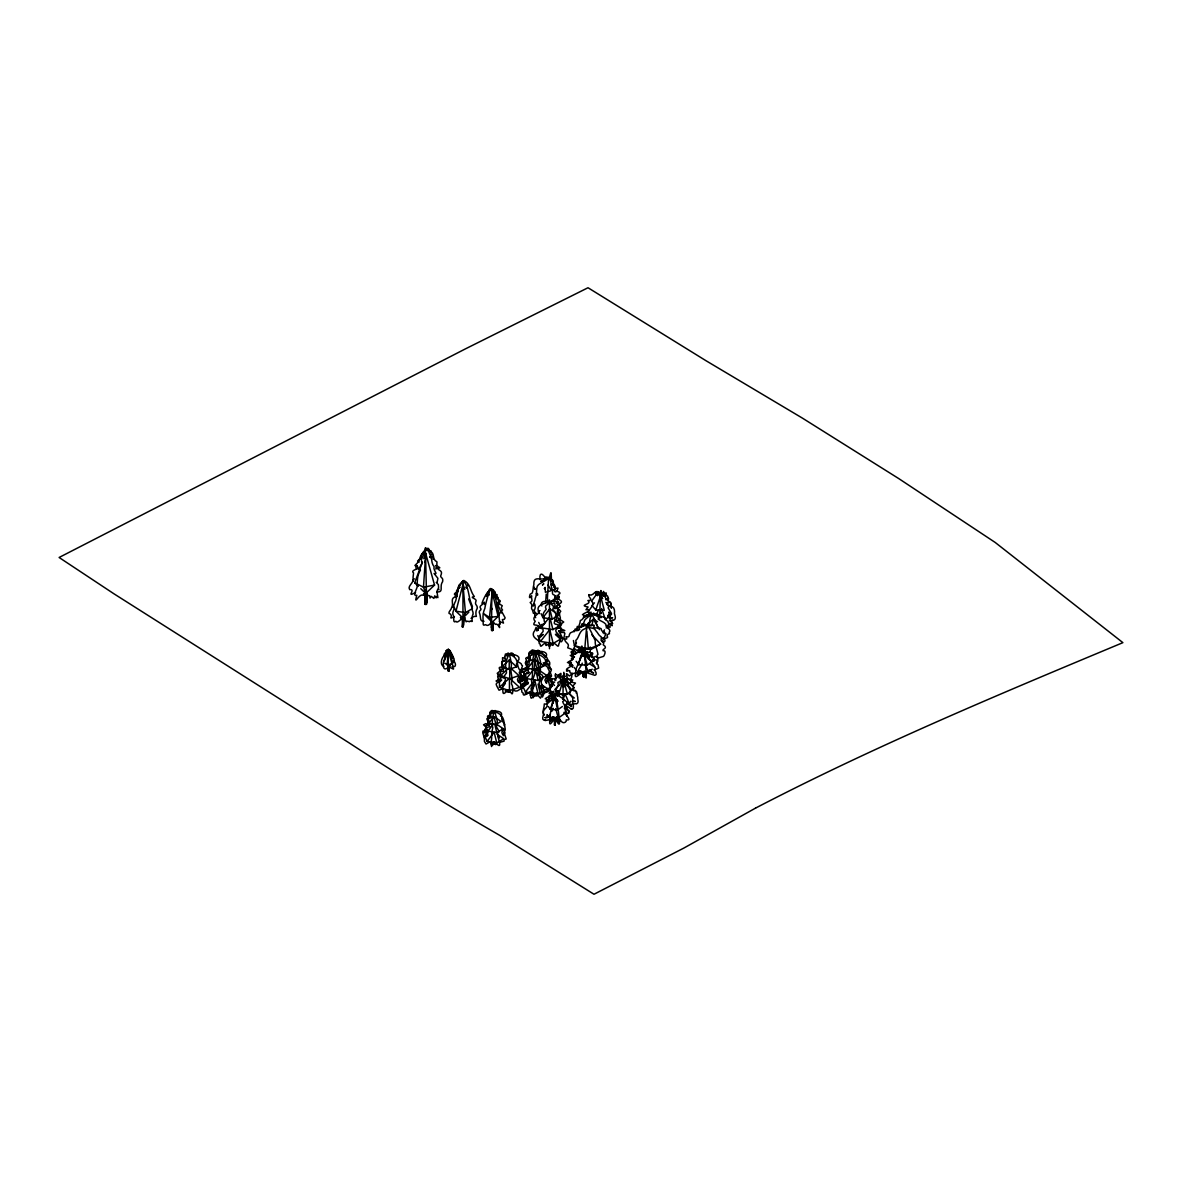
<?xml version="1.0" encoding="UTF-8"?>
<svg xmlns="http://www.w3.org/2000/svg" width="1182" height="1182" viewBox="0 0 1182 1182"><rect width="100%" height="100%" fill="white"/><g stroke="black" fill="none" stroke-linecap="round" stroke-linejoin="round"><path stroke-width="1.5" d="M448.643 668.657L448.214 670.209L448.2 665.702M493.692 622.308C492.85 623.342 492.214 626.815 492.864 630.316L491.535 630.272L491.697 626.416M509.22 669.308L509.235 660.058L501.862 666.781L509.22 669.308L516.578 666.796L516.578 663.457M509.442 690.687L509.457 678.143L499.469 687.274L509.442 690.687L519.415 687.303L510.698 679.295M511.052 668.391L518.942 675.631L509.723 678.764L509.723 668.835M563.223 680.492L562.987 695.4M425.889 596.156L425.742 595.27L425.771 604.563L425.668 603.278M492.938 623.195L492.702 630.036L491.697 630.553L491.328 621.54M536.628 692.918L536.628 693.952M538.903 694.44C538.785 696.508 536.185 690.968 536.85 695.075M562.839 699.286L562.942 696.7M425.875 595.462L425.845 593.999L426.658 602.628L425.431 547.827L425.225 551.551M492.303 590.69L492.362 591.502M509.117 689.815L508.91 692.297L509.545 689.845M549.024 643.909L548.995 644.973M446.412 650.676L448.333 649.095L448.466 652.508M448.599 668.879L448.599 671.332L448.643 670.401M490.353 741.587L491.579 746.536L492.983 743.197L492.983 744.867L493.367 744.187L493.396 741.838M492.17 626.002L492.155 630.686L492.318 622.264M529.728 692.342L531.22 693.627M600.811 593.852L601.017 591.295L601.032 593.778M493.795 743.847L493.766 744.039M534.131 693.435L533.348 697.705L532.535 690.347L534.19 684.806L532.55 688.456L534.22 681.526L534.146 679.724L532.846 679.414L534.707 674.139M536.14 692.947L536.111 693.997M548.847 643.496L548.921 645.904L550.044 645.077L549.94 643.23M550.915 719.454L545.094 720.562L545.463 719.912A1.492 1.123 -32.7 0 0 544.104 720.281C540.795 719.011 544.385 715.332 543.277 713.101C542.76 708.432 548.285 708.195 546.985 704.309C548.566 701.65 552.629 700.837 551.994 696.464C552.762 692.947 555.23 702.389 552.171 704.103C551.27 709.998 549.335 715.878 549.719 721.818C549.172 729.752 556.811 710.914 554.713 725.142L555.54 719.188M558.451 685.663L557.86 682.502L560.652 680.906L559.884 685.013L557.948 686.048L555.57 690.436L556.678 693.154L554.255 694.78L554.284 698.252L553.531 696.242L553.457 697.735L554.949 697.085L554.964 694.262L556.456 693.465A1.581 0.946 -58 0 0 556.249 692.519L556.855 690.672L558.761 694.721L555.673 694.026L554.24 695.119C556.929 698.001 558.672 712.155 559.559 721.522M563.312 680.891L563.829 672.277M563.74 677.7L563.829 680.138L563.873 677.995M563.799 673.312L563.844 674.641M579.934 658.965C582.445 650.1 581.219 658.492 578.811 661.964C578.308 665.126 575.073 668.687 575.782 672.455C572.546 684.703 585.622 664.653 583.553 676.798L584.144 676.311M448.333 666.796L448.333 671.243L449.603 666.633M452.765 606.927L453.312 605.48M507.876 690.303L507.211 690.51C506.443 695.001 509.073 688.426 509.442 692.342C509.959 687.924 513.121 700.749 512.692 688.072C512.161 681.97 510.668 687.673 512.028 678.852C512.131 676.429 509.944 669.987 511.407 665.51C511.333 662.644 508.91 647.411 506.738 655.345M539.627 651.592C535.343 645.136 534.678 664.062 534.22 667.49M551.92 697.823L548.773 698.326L549.438 701.207M555.023 724.729L555.171 718.952M448.333 658.211L448.451 652.715M448.377 669.692L448.185 666.678M448.214 669.16C448.805 673.666 448.835 666.485 449.884 666.013M493.455 743.7L493.19 742.887M563.297 682.029L563.282 683.713L563.312 682.31M533.747 694.336C531.619 700.675 529.462 699.256 531.324 689.904C530.068 686.609 533.57 689.165 531.412 680.389C534.486 673.858 529.3 656.704 537.116 650.765M584.056 676.385L584.263 671.539M491.49 627.036L492.643 630.582C492.599 626.15 491.801 620.387 495.524 624.377C496.913 623.269 498.789 625.943 499.602 627.598C499.912 626.593 497.932 622.22 500.267 624.155C498.479 617.462 499.498 612.572 497.031 606.336C497.415 605.731 491.564 576.727 487.87 594.029M534.234 696.272L534.131 694.499L533.688 695.784M536.244 695.119L536.037 693.494M599.643 617.625L600.545 592.743L603.633 596.156L603.027 592.714L606.159 599.2L608.154 599.806L608.656 602.584L606.927 602.909L606.721 604.179L608.966 606.529L608.109 607.873L611.522 613.458L608.833 612.867L610.237 616.62L608.228 615.068L607.888 615.763L612.675 623.608L611.124 622.825L612.143 625.751L609.882 623.653L610.148 627.287L608.036 626.238L608.656 628.277L606.263 626.046M540.691 694.056L542.479 697.025L543.72 694.189C546.527 689.978 536.791 680.773 544.163 687.584C537.086 679.946 545.257 680.019 542.139 675.025C537.588 673.489 541.592 671.199 540.159 668.185C541.844 662.127 539.184 656.394 536.259 650.972L532.225 649.923L530.718 651.681M425.047 603.721L426.377 604.401L426.776 593.763L428.239 595.684L429.687 595.743L430.026 598.048L431.267 596.378L433.897 598.432L434.74 595.861L436.158 597.885L436.291 596.378L437.901 597.604L436.912 591.443L437.754 589.271L438.921 589.729L438.522 588.725A1.891 1.152 56.7 0 1 438.596 587.498L438.359 584.573L436.261 582.431L437.192 582.12L437.901 578.323L434.075 573.477C438.98 574.984 432.701 570.212 434.119 566.68C430.647 562.632 432.671 558.185 429.76 554.048C426.924 544.843 420.984 553.767 421.014 557.579M491.594 609.661C491.697 606.174 491.756 601.771 491.875 597.959C491.313 595.447 493.781 585.43 489.776 590.911C487.412 596.496 484.753 607.578 484.901 608.272C482.167 614.389 483.172 617.713 483.172 623.475C482.95 626.933 485.3 623.845 486.171 624.968C487.339 626.15 490.116 624.909 491.121 622.072M448.288 659.984L448.333 658.197M519.533 673.238L519.474 674.05M544.739 655.98L542.169 652.981L533.865 652.627C533.052 656.66 527.674 653.676 530.585 659.438L529.684 661.166L527.335 661.27L526.625 662.614L526.67 666.146L528.324 667.771C526.522 671.258 532.018 674.05 524.852 673.74L522.193 676.651L526.566 678.365L526.832 680.241L521.232 685.397L522.075 687.377M559.958 638.472L560.357 640.57L558.776 644.19C558.658 649.553 555.983 642.58 552.984 643.392C554.284 648.637 549.157 641.398 550.044 645.904L549.157 645.387M448.2 665.688L448.333 659.792M488.934 716.809C490.072 715.287 490.116 706.038 495.036 713.012C495.76 716.1 498.316 720.414 496.765 724.108C495.169 727.491 499.247 729.722 498.907 732.116C496.706 731.761 497.519 736.091 499.277 737.923C494.239 729.102 505.054 752.993 495.834 742.976L495.805 744.645L494.224 743.818M425.136 603.234L425.018 594.649M425.239 599.717C426.998 595.654 423.407 595.329 423.54 593.807M448.377 669.426L447.86 666.796M491.815 626.43C491.993 623.889 491.623 629.903 491.727 626.312M563.755 676.99L563.829 675.011M573.492 656.527L572.62 659.586L567.434 662.541L571.453 663.013L569.369 665.274L572.443 664.757L569.266 663.486L570.714 662.585M548.064 677.611L548.832 680.078M600.796 592.359L600.825 590.527L600.781 591.369M564.302 632.414L560.829 632.459L558.539 631.114L564.804 630.553L558.495 627.745L558.658 625.248L559.854 624.702M555.525 719.513L555.245 724.418M448.776 651.223L448.613 649.553L449.603 651.651M551.329 579.756L551.403 581.101M600.958 613.355L600.973 611.921M556.087 698.769L557.269 700.601L557.018 703.231M568.453 702.935L565.203 704.886L566.946 706.954L564.449 707.294M448.82 654.163L448.894 652.878M448.672 666.027L448.643 670.179M483.999 621.304C479.079 621.717 481.384 616.753 479.257 612.409C479.005 609.853 482.448 610.4 480.335 607.873C478.163 605.805 487.058 602.465 481.96 603.337C484.029 596.836 492.318 580.938 495.731 595.137M553.146 716.883L551.831 719.749L552.674 719.616M601.165 596.024C598.846 594.014 601.313 592.167 600.19 597.013M579.83 670.8L579.254 672.307L580.938 670.726M600.293 596.777L600.22 595.905M564.021 680.935L563.829 687.156M570.212 680.211C571.97 677.833 573.093 671.731 569.591 676.03C568.069 675.232 565.07 671.391 566.872 675.424C565.823 677.345 561.125 675.336 563.371 679.709C561.539 682.383 560.105 675.055 560.667 681.039M533.747 696.05L533.57 694.514M535.756 694.898L535.815 693.967M556.5 677.936L555.052 675.897L555.525 673.947M500.488 716.129C504.241 712.805 498.065 710.574 495.347 711.298L493.5 711.401C492.85 714.416 488.787 712.244 491.003 716.573C488.934 718.109 486.541 720.104 489.289 722.911L488.624 724.788L489.821 726.694L486.644 727.447L484.635 729.649L487.959 730.964L488.063 732.796L483.911 736.312L488.018 735.352L484.236 737.731L482.729 732.559L485.639 733.017L487.412 731.821L482.788 731.244L487.368 729.737M448.273 669.958L448.879 671.273M425.712 553.516L423.481 587.203L425.712 593.482L434.548 585.075L425.712 553.516L423.762 558.672M488.58 720.444L487.782 722.01L489.333 724.536L485.802 723.65L483.541 724.817L486.378 727.285M527.497 664.668C526.212 668.17 531.191 672.189 523.729 668.746L520.774 670.283L524.335 673.179M552.954 716.913L552.792 717.71L552.496 717.016M562.602 699.094C564.42 697.616 565.587 692.652 562.898 695.016C558.51 694.233 559.426 691.692 554.816 689.579L558.022 685.929M563.844 677.685L563.356 679.694L564.848 680.226L567.419 676.872L567.582 682.738M534.692 668.598L534.899 673.341M563.09 686.89L563.223 681.718M448.539 652.405L448.406 653.69M496.263 712.598C493.987 703.955 491.091 725.009 492.835 727.536C490.619 736.061 492.554 736.726 490.944 742.355M545.582 602.953L546.232 594.058M553.841 718.833L554.757 719.735L554.521 725.039L555.377 724.847M565.853 681.157C572.339 682.117 565.543 690.982 565.853 681.157C566.917 675.631 563.253 681.748 563.947 680.61M603.278 595.093L603.618 591.399L602.007 595.344M491.653 609.543L491.727 608.124L491.49 627.435M448.48 669.308L448.451 668.909M600.944 613.606L600.914 612.823M425.18 600.249L425.121 604.445L426.303 603.677L426.155 594.132M503.517 728.57L505.024 732.766L503.222 735.692M549.054 674.05L551.034 679.576L550.384 680.921M551.551 692.46L550.856 690.982C539.834 689.254 556.175 688.116 550.457 684.851C557.269 684.097 550.324 681.32 551.817 678.571M585.445 616.93C580.598 618.747 586.745 614.537 582.46 614.699C584.529 612.616 588.902 612.261 588.991 609.602L585.962 609.735L588.089 606.987C577.289 604.948 593.142 604.386 587.882 600.545C594.841 600.397 587.218 597.043 589.05 594.59M554.639 721.375L554.535 724.876L555.363 725.098M584.632 650.839L586.316 630.434L588.547 622.766L588.473 625.633L589.463 623.608L589.611 625.263M601.032 616.073L600.884 617.772M557.653 717.888L557.328 719.158L556.397 716.839M538.431 626.164L538.15 629.873M551.551 717.991L551.639 719.203L551.551 717.962M561.273 629.208L559.81 624.51M604.238 596.112C607.548 592.596 610.193 600.072 605.672 599.702M448.746 650.913L448.865 652.819M494.357 596.954L492.2 592.079L489.466 617.403L492.2 622.308L498.11 616.398L500.828 611.552L497.238 603.441M548.788 645.254C549.335 642.062 544.607 648.49 545.995 643.392C542.996 642.565 540.322 649.583 540.204 644.19L539.243 643.555L538.667 638.708L543.203 634.453L538.697 636.935L543.114 631.424L542.996 629.001L539.406 627.849L541.578 624.569C547.694 623.978 542.701 621.363 544.4 618.097C541.312 614.625 544.163 611.818 546.217 609.38C543.661 604.238 548.389 606.011 548.891 602.081L550.871 601.638C553.353 600.737 559.056 601.269 557.505 605.42C554.86 609.306 559.559 608.833 560.741 611.316C557.047 614.551 563.459 619.826 558.273 619.205M452.204 658.374L448.613 651.149L447.047 664.653L448.613 666.929L453.622 661.255M593.999 669.884C598.432 669.219 590.793 662.555 590.852 660.753C588.089 659.039 586.154 649.361 585.666 654.754M608.346 600.116L608.538 598.417L606.927 598.683M462.31 582.12C466.624 579.476 469.018 595.27 469.668 598.639C471.027 603.396 470.096 600.116 472.416 606.602C470.85 609.262 472.948 610.459 473.14 613.355A1.581 0.916 60 0 0 473.081 614.389C472.46 614.729 471.825 617.92 472.032 619.693C473.317 623.8 470.081 619.531 469.875 621.451C469.609 622.412 467.555 620.284 466.181 621.776C461.674 611.552 465.014 627.42 462.428 626.578C464.349 611.153 458.276 625.219 455.883 621.289C452.071 623.904 455.07 616.679 452.839 614.389A1.581 0.916 -60 0 0 452.765 613.355C452.942 610.518 455.07 609.277 453.504 606.602C455.572 599.629 455.026 603.721 456.252 598.639C457.552 592.404 458.32 584.292 463.787 580.436C470.85 583.938 469.978 591.207 474.351 596.555C468.146 597.412 478.134 598.683 475.785 601.638C474.706 604.977 476.907 604.49 477.365 607.474A1.581 1.3 0 0 0 477.277 608.538C475.918 609.942 475.4 613.621 476.405 616.398C473.288 616.073 472.874 617.3 471.027 618.363M551.905 698.163L551.802 693.538L553.412 696.833M546.247 661.181C544.621 663.782 550.354 662.88 547.266 664.786M588.444 655.419L587.498 654.592C588.385 647.367 585.001 654.976 580.953 655.715M514.318 655.951C509.989 645.8 503.783 664.668 506.147 668.702L506.502 672.913L503.03 677.847L505.261 678.379L505.394 679.975L502.572 685.87L505.379 683.107L502.542 687.407L502.911 691.544C502.69 697.158 509.043 688.663 505.098 690.894M548.876 666.19C551.167 662.999 548.921 660.088 546.616 659.689M581.559 627.11L582.977 625.854L582.091 624.111M562.795 682.62L562.233 681.748L562.204 683.418M548.167 602.037L547.429 598.255L548.463 580.362L549.66 577.983L551.137 578.22L550.62 580.111L552.496 580.022L553.368 581.219L552.688 582.608M556.486 607.888L556.279 605.967M554.299 699.316C555.643 701 551.226 695.164 552.511 703.142M552.467 717.016L551.61 718.789M609.158 615.364C608.73 618.614 611.138 613.694 608.139 616.058M550.058 577.215L549.94 578.205L550.132 577.112M587.823 616.413C589.981 606.721 596.216 622.367 598.107 628.351M555.762 595.817C552.718 603.441 556.796 597.797 554.624 595.181C551.625 594.457 552.378 592.758 552.91 590.291C549.275 587.055 554.122 575.176 543.395 578.988C538.386 579.269 533.289 576.713 533.865 584.588C532.609 587.882 533.806 594.118 530.201 594.118C528.502 598.727 530.127 598.388 531.664 595.787C530.762 599.082 533.776 600.811 530.171 602.524C534.028 605.583 529.713 607.253 532.58 610.385L533.437 613.355L536.362 613.266M494.032 744.025L494.239 741.779M558.362 720.857C559.175 722.985 556.707 718.582 558.495 721.02M595.211 656.438L598.831 657.827L603.618 656.35C604.726 654.798 606.558 649.864 603.101 650.721C601.668 649.021 608.863 648.357 603.219 644.781C605.435 642.018 599.688 641.398 601.21 639.314L601.269 636.891C598.181 634.97 598.358 633.36 595.905 630.804C593.852 626.342 589.567 629.799 586.627 625.13C574.984 628.381 579.919 626.667 580.303 620.535C582.8 619.678 582.756 618.201 584.927 616.206C586.582 613.118 589.788 617.447 591.96 613.916C593.541 613.517 600.707 614.197 597.708 615.024C598.831 618.378 602.436 615.467 604.785 617.743C605.731 621.643 608.42 620.033 608.08 622.515C610.075 622.412 607.459 626.623 606.13 628.011M589.005 625.839C589.892 620.24 589.316 620.846 591.355 614.832C592.995 612.749 601.801 618.6 598.048 618.94C601.047 621.629 603.027 621.304 605.745 624.17C606.277 629.016 611.862 629.238 609.173 632.414C610.473 634.97 607.326 632.872 607.016 636.123C609.543 637.763 604.238 639.255 602.613 637.896C606.913 639.492 604.445 644.22 602.539 640.511C604.977 637.556 603.751 637.748 605.568 634.823C607.504 631.528 601.948 635.532 604.682 632.488C604.032 630.848 601.461 632.695 601.106 628.632C597.885 627.007 596.88 628.735 593.453 627.361C595.27 625.056 594.132 624.421 590.483 625.618C587.011 622.293 586.937 629.252 584.189 629.046C579.032 631.114 579.077 637.955 575.811 640.393C577.363 645.668 568.749 652.937 574.895 654.355M581.677 655.035L581.514 652.996L582.741 654.503L583.938 652.449L581.869 645.993L581.869 651.843L579.21 652.582L580.598 651.016L579.047 650.366L577.998 651.134L578.648 651.903L576.358 653.291A1.551 1.241 -16.7 0 1 574.895 654.06C572.014 652.671 572.428 654.931 572.369 655.966C578.796 657.281 567.995 658.123 572.516 659.615M591.768 625.81L593.349 619.132L597.59 621.762M566.828 716.322C568.409 714.445 560.859 712.347 565.277 712.155C569.089 714.283 561.997 707.915 567.316 709.806C567.67 707.826 563.105 704.324 562.662 701.635C567.36 699.197 561.095 698.473 559.13 695.814C557.549 690.229 559.633 700.438 555.658 694.366M555.2 699.404L555.51 700.291M468.87 612.128L462.96 617.994L455.971 611.197L462.96 584.41L464.851 589.257M584.011 671.923L584.115 676.739L583.273 676.399M555.496 674.124C557.697 676.488 559.367 674.198 560.829 673.341C561.967 674.937 558.451 676.222 561.701 676.577C564.375 674.686 564.006 680.64 563.947 677.641C562.277 673.282 557.372 682.664 559.426 674.789C557.535 676.754 555.23 679.665 551.772 678.778M594.428 615.187C594.841 614.152 593.379 611.522 592.832 614.138M540.026 610.592L538.224 611.316L539.273 613.561M488.742 720.473L488.003 722.01L489.422 724.876M527.6 664.565C526.478 665.392 525.99 669.219 527.866 667.845M521.853 688.559L520.494 685.723M452.942 657.827C453.164 654.739 450.874 652.715 448.658 649.568C446.028 650.78 444.698 658.285 444.55 659.054C442.186 663.87 442.822 672.721 448.303 667.15M589.626 625.263L590.158 625.854M592.758 614.285C592.108 614.359 587.823 616.782 586.73 618.186C583.125 620.092 585.193 623.594 581.943 624.14M436.188 565.602L435.523 565.602M550.073 689.697L544.533 692.357M461.601 582.8L459.059 584.987L459.266 586.641M600.574 596.009L604.298 610.355L595.772 610.001L600.574 596.009L602.702 598.565M606.056 596.038L606.203 592.891L603.337 594.236M589.005 594.782C592.921 596.511 594.679 591.059 597.191 591.488C595.255 599.658 600.486 586.789 598.225 593.94M426.672 593.586L426.599 604.032L424.826 604.091C425.21 599.555 425.372 591.887 422.846 595.196C418.827 593.438 413.597 606.839 416.832 595.285C412.385 596.747 416.123 590.32 417.113 587.173C417.409 581.175 416.818 575.959 420.423 570.167L418.694 569.31L421.856 563.592L421.383 559.707L426.362 548.345L428.549 548.448L428.46 550.044L431.179 551.034L430.691 552.629M418.339 586.316L414.66 582.726L422.462 562.1M531.841 654.858L532.122 653.04L533.776 652.257L536.495 653.365C539.746 655.197 546.749 657.473 545.523 662.378C541.4 664.092 546.542 665.821 547.591 667.209C548.404 670.622 550.679 670.401 548.315 674.021C549.748 676.798 550.664 679.473 546.527 676.636L544.872 680.197L546.542 683.388L546.483 681.068C548.773 677.626 549.187 686.55 550.694 688.22M535.697 694.617C535.062 696.464 534.722 691.101 534.205 695.592M562.351 706.526L557.623 709.968L550.191 709.274L554.934 697.188L558.111 701.192M528.635 661.462L529.344 660.103L531.309 660.221M583.982 655.434L583.997 656.335M577.363 673.932L578.619 673.238L577.097 674.109M425.165 589.183L425.653 602.007M583.302 655.744L582.696 656.394L583.361 655.419M444.329 660.812L448.613 651.149L452.041 664.062L447.047 664.653L444.757 663.161M574.482 654.237C570.891 651.77 580.199 654.665 574.097 650.721C574.688 649.701 574.009 647.662 576.417 650.159A1.551 1.034 50.7 0 0 577.629 650.041C578.53 649.228 582.253 647.559 579.889 650.395C587.04 650.336 583.007 657.68 592.3 661.152L587.306 665.17L578.796 664.683C578.944 658.817 585.001 650.676 585.696 649.346C586.641 645.535 588.089 652.036 590.276 647.086C591.207 650.942 589.316 651.193 590.276 652.937C595.595 651.858 590.823 655.833 591.576 657.428M596.467 614.537L598.52 609.971M462.96 617.994L465.442 612.631L462.96 584.41M558.598 694.499L559.027 690.598L557.786 692.755M484.65 604.504L484.236 602.155M564.361 713.692L558.303 718.109L548.773 717.223L550.295 714.268M551.817 711.313L553.324 708.373M586.316 676.252C586.213 670.844 585.489 665.51 585.046 660.088C583.716 655.98 586.494 651.518 582.017 651.843M560.15 719.247L558.731 719.675M599.289 594.162C600.205 588.547 600.545 598.476 600.929 594.605C601.579 589.212 597.782 597.398 596.984 595.285C601.475 587.173 591.813 600.737 591.517 601.357C595.565 603.662 590.084 608.198 588.178 611.995L588.252 612.808L591.177 612.217L589.582 615.157M450.49 653.025C451.627 647.958 443.752 650.469 446.235 651.814M593.896 661.27L592.61 659.748M550.738 643.525L550.221 644.648M602.879 632.71L604.46 629.858M496.942 598.831L498.302 597.678L495.834 596.127M578.737 673.548C575.191 672.913 581.825 665.762 582.253 663.176M444.137 656.409C443.191 653.306 446.663 651.223 444.993 654.606M553.944 718.966L553.93 717.976M525.044 674.774L526.847 672.588L529.255 672.395M443.871 666.293C439.157 665.333 441.832 656.35 444.979 655.064M552.555 693.184L551.314 694.233L552.674 694.972M555.85 598.609L556.707 597.841L556.367 599.599M433.159 559.234L433.085 556.899L431.947 556.899M462.073 582.135L463.004 581.012L464.083 582.549M554.668 589.05L553.693 589.833M576.476 642.964L574.422 645.682L585.179 651.016M553.604 698.621L553.885 699.98M542.907 617.654L549.748 608.848L559.071 615.157L552.245 619.102L542.907 617.654L541.046 613.621M538.711 622.397L541.223 627.805L548.714 618.142M537.795 635.606L540.499 641.457L549.763 629.518L553.161 643.407L562.41 638.058L559.027 630.76M436.158 566.784L435.863 569.118M528.324 661.728L525.207 662.851L527.704 668.332L534.56 659.512L543.868 665.821M488.816 723.34L494.017 716.632L501.094 721.434L495.908 724.463L488.816 723.34L486.925 719.158L494.017 716.632L495.908 724.463M528.354 669.928L523.345 671.716L526.478 678.586L533.983 668.923M489.407 723.62L485.507 725.911L487.885 731.126L493.322 724.138M487.752 734.554L484.531 735.692L487.117 741.35L494.165 732.264L496.721 742.887L503.768 738.765L496.913 734.125M528.413 682.339L522.075 684.6L525.458 692.031L534.737 680.078L538.106 694.056L547.827 688.382M550.457 669.293L549.6 666.057C548.551 664.653 543.41 662.939 547.532 661.226C548.758 656.32 541.755 654.045 538.49 652.213L535.786 651.09C534.648 654.813 531.25 649.686 531.368 653.705M559.5 721.581C559.884 730.786 553.383 710.722 554.979 725.157L554.062 716.839M456.784 596.437C448.865 597.9 454.405 603.337 451.642 607.504C451.583 609.809 446.308 613.355 450.549 614.138C453.134 617.063 447.564 619.56 454.42 616.812M504.123 725.512C504.448 720.68 503.222 714.563 495.494 711.963L493.441 711.121C492.111 713.78 488.432 709.525 490.648 715.007C489.245 716.277 485.846 714.667 488.432 718.198M453.312 662.836C456.311 657.369 450.815 656.512 450.992 653.114M554.786 681.97L552.112 683.048L554.506 685.457M561.228 682.265L563.371 679.827L565.498 682.339M594.472 602.835L592.034 605.553L595.772 610.001M545.449 657.103L546.409 656.158C547.946 651.607 541.149 651.134 538.298 651.341L535.874 651.474L534.589 653.616M594.177 659.393L593.009 660.369L593.512 661.255M554.934 588.326L558.037 588.104L556.707 591.414M584.883 654.695L583.79 653.38L587.306 665.17M590.424 615.379L591.857 614.448L592.241 615.172M553.56 587.247C556.441 585.474 553.324 583.169 551.3 584.13M560.829 629.873L559.441 632.636M501.582 612.97L500.474 611.124M557.416 614.034L558.717 612.572L557.801 610.872L558.672 609.365L557.86 608.242L554.594 608.582L554.979 603.78C552.969 602.776 551.861 604.608 550.339 601.741L547.532 602.436C544.237 603.588 536.805 605.14 538.15 610.06C542.169 614.034 529.964 615.955 535.21 621.348C530.083 628.617 540.898 621.038 538.032 630.316L536.761 630.907L536.14 627.273L534.87 630.479C532.077 633.537 533.23 636.61 535.416 638.369L539.361 641.427M576.328 672.573L571.674 674.095A1.803 1.463 -16.7 0 1 572.457 673.282C570.005 673.548 569.872 672.41 569.842 671.243C570.729 669.234 563.4 672.853 567.833 669.928C562.632 670.253 573.595 664.934 572.723 665.466M542.346 581.707L544.813 579.343M586.228 676.281C586.508 683.861 582.696 663.102 583.849 676.843L583.672 676.252M420.275 558.82L417.586 560.948L419.063 562.174M522.961 671.642L519.149 672.292M567.404 694.1L563.371 679.827L558.85 693.937L567.404 694.1L571.911 689.904L567.641 684.866M570.847 701.222L568.705 704.014L566.725 702.492M532.358 694.543L530.216 695.312L530.186 693.095C527.039 691.5 523.124 698.459 523.094 692.977L521.942 692.194L521.232 687.303L524.66 686.136L526.744 683.492L521.292 685.545L519.459 679.502L518.987 682.502L518.026 681.645L517.48 679.561L518.765 676.651C522.163 682.221 521.218 670.652 519.519 669.751C515.987 664.653 519.415 658.758 510.831 654.917L508.688 653.572C507.625 656.719 505.098 651.696 505.202 655.301M534.367 693.376L533.57 693.967M509.723 678.764L500.488 675.616L508.408 668.377M461.349 583.199C460.463 585.031 457.626 586.095 457.641 589.301C458.719 591.443 450.475 595.595 456.754 593.999M585.74 625.884L593.349 619.132M528.221 683.713L523.242 686.136L523.183 687.643M416.891 565.513L414.926 565.469L418.487 561.849C419.728 559.234 420.157 555.57 422.417 553.59C423.245 552.851 428.253 545.36 429.672 551.034C435.552 553.043 431.445 559.16 436.912 561.805C437.222 563.238 435.995 565.011 438.182 566.739C443.664 569.222 432.922 567.02 438.167 568.956L439.039 569.887C442.142 571.66 441.876 572.797 440.694 575.856C440.192 577.392 442.999 577.658 442.822 580.332A1.891 1.537 -6.4 0 0 442.718 581.588C438.803 586.375 444.506 592.61 436.719 591.857M551.359 584.809C558.037 585.223 547.547 574.496 545.065 577.54C542.05 572.871 539.199 572.369 540.041 579.653M601.446 598.092L602.244 597.442M534.633 653.779C531.797 655.33 526.936 650.115 530.127 657.384L529.122 658.64L526.492 657.532L525.709 658.522L526.537 660.162L525.65 661.698L526.891 663.338M576.166 693.036L576.195 692.017M494.903 742.089L494.445 744.069M577.466 671.642L588.37 672.263L592.212 669.175M577.525 629.179L577.422 630.021M527.571 680.758L523.301 684.393L527.837 682.649M458.202 589.404L456.533 590.424L457.966 591.754M572.664 655.124L570.226 655.389L573.566 657.62L571.837 658.463L572.753 659.305M557.032 603.086L558.584 602.392L557.461 601.801L557.032 603.086L558.51 601.904L557.224 601.18M549.172 715.583L548.876 716.735M557.357 599.762C561.391 598.24 556.175 594.413 559.825 593.63C560.519 592.226 557.978 591.694 556.988 591.251C550.96 594.31 559.766 584.927 551.388 585.149M568.084 683.27C572.59 684.585 571.098 676.355 567.035 679.68M527.704 668.332L537.042 669.825L545.877 664.668L543.218 662.866M526.478 678.586L538.165 680.463L548.743 674.287M487.885 731.126L496.765 732.559L503.281 728.747L495.879 723.739M541.223 627.805L552.925 629.607L561.48 624.672L558.347 617.92M589.109 655.493C592.906 655.197 590.808 650.189 587.513 652.848M591.355 649.228L600.663 644.116L591.783 634.749M467.717 585.105L468.338 585.77L467.895 585.149M492.347 743.256L493.455 743.345M572.871 665.954L571.896 666.234L572.487 667.269M577.422 628.026L577.51 628.987M573.831 690.835L574.6 690.938M452.056 666.515C457.523 673.548 446.515 662.88 448.909 670.475M560.682 624.185L563.74 622.028L560.682 619.989C552.688 622.412 558.451 618.807 556.692 615.157M573.418 640.511L574.422 645.682L588.385 649.199L600.663 644.116M505.438 658.433L502.527 657.68L502.631 661.492M531.442 660.62L534.56 659.512L537.042 669.825M525.355 670.549L528.694 669.367M485.507 725.911L489.954 724.315M572.679 701.177L575.309 701.384L572.369 701.576M415.576 592.448C405.175 598.136 416.596 588.932 409.681 589.611C407.214 586.124 413.227 583.509 413.183 579.416C412.873 576.55 413.227 577.038 413.537 572.901C409.696 570.093 420.009 569.133 417.704 566.991L417.024 565.69L415.591 566.237L416.699 569.296M529.846 691.987L526.049 694.395L525.163 693.228M547.133 602.451L554.86 599.998L554.698 601.505L553.309 599.318L554.048 602.037M564.08 632.621L564.878 633.301L563.962 637.645L561.509 641.767L559.928 640.969M501.818 717.43C501.257 719.203 502.513 721.98 504.906 724.433C503.813 725.792 507.344 733.032 503.118 729.649L501.862 732.352L502.394 734.081L503.325 734.672L503.901 732.086L506.206 738.986L504.093 739.725L504.049 741.158L499.41 742.444M572.59 704.457L572.782 698.03L569.739 693.775A1.581 0.872 62 0 1 569.931 692.844L570.551 690.79L567.892 685.87M557.328 720.104C558.643 724.477 560.032 718.567 560.933 720.843C563.001 724.551 567.094 722.01 566.237 719.882C570.3 720.414 569.222 718.538 566.872 715.76C563.06 713.012 571.837 713.839 568.217 712.096C571.586 710.825 566.754 709.23 564.361 708.565M525.355 675.912L526.108 675.912M504.803 661.078L501.862 661.772L501.862 666.781M503.576 668.613L500.488 669.322L500.488 675.616M414.365 578.84L412.976 579.801L413.227 581.189M523.05 677.109L522.149 677.847M544.385 715.095C541.563 711.475 544.385 708.417 544.311 703.911C549.482 705.462 545.227 698.547 550.058 698.739M572.723 655.212L572.768 656.394M501.995 677.375L497.622 676.547L499.262 682.649M525.34 677.153L519.711 678.571L526.153 679.798M550.251 689.18L547.813 689.904L547.739 691.795L543.38 693.317M434.548 585.075L423.481 587.203L414.66 582.726M594.25 658.965L592.625 659.393M513.032 690.495L513.653 690.377C517.613 692.652 519.341 688.84 521.72 688.146M502.764 688.648L499.04 690.229L496.913 686.269C494.165 681.659 499.883 683.152 501.67 680.019C487.959 682.708 503.96 679.665 501.493 675.483M553.841 719.454L554.757 719.779M589.242 658.034L589.907 655.788L586.789 654.444M508.585 692.046L509.93 691.677L509.752 690.303M578.589 626.77L577.274 626.416C577.304 630.922 574.289 627.479 574.925 630.257C574.984 630.671 573.019 631.735 570.433 632.843C568.143 635.281 570.625 637.704 565.956 636.699C566.592 638.576 567.966 639.551 564.494 638.901C565.218 643.688 570.3 643.038 567.655 647.78C581.012 652.715 566.858 648.977 572.561 654.281M487.9 592.581L487.368 593.142L487.915 592.566M608.287 602.687C612.645 599.658 610.001 607.326 611.419 608.316M609.321 620.816L612.424 620.801L611.981 620.136A1.684 1.374 6.4 0 1 613.621 620.284C616.59 618.94 614.95 615.6 614.433 613.665C614.758 610.798 614.714 606.159 609.956 606.307A1.581 1.285 6.4 0 1 610.222 605.273L610.887 604.43C611.212 602.126 607.858 601.49 607.238 599.466M491.239 743.774L490.693 742.163L489.57 742.06L486.038 744.025L484.428 741.469L484.369 737.716M549.571 698.547C546.202 693.406 553.383 697.735 551.787 694.366C552.88 688.456 545.286 695.371 551.772 693.583C551.684 696.257 547.296 696.671 545.227 698.784C549.527 698.562 543.365 702.862 548.212 700.97L548.965 700.956M596.334 663.205C600.426 659.024 594.753 655.951 597.974 654.473C597.117 649.317 594.768 645.209 595.24 640.57C592.921 636.477 587.07 618.496 581.101 625.854L581.189 626.844M460.448 617.359C460.714 619.117 462.989 618.718 462.561 621.791C463.196 633.064 462.531 619.826 465.206 617.758M535.86 693.657L539.228 693.465M500.444 674.434L497.622 674.878L501.656 676.222M563.193 699.36C565.705 699.345 572.723 710.751 565.085 693.997M549.024 645.579L550.28 645.579M501.848 730.55L502.143 728.806M568.173 704.487L571.66 704.472M590.365 655.153L592.3 657.029L594.236 657.118L593.128 659.881L596.555 659.955L597.471 661.034L596.836 664.121L597.989 664.639L598.668 668.052L594.605 669.825L596.038 672.676L596.127 674.567L594.856 675.336L585.592 672.381M572.856 688.751L574.112 687.673L572.561 686.373L575.501 683.063L571.763 682.265L572.709 679.857L570.33 680.463M487.59 594.679L486.57 594.664L486.526 596.437M499.292 621.437L503.502 623.091L502.35 619.59L504.315 619.324L505.142 617.831L501.212 610.606L502.586 610.015L501.183 608.05L502.261 605.701L497.622 602.805L500.222 600.811L496.603 597.929L497.149 594.782L495.332 594.132L494.977 592.005L494.357 592.448L492.244 589.523M552.437 643.835L554.388 642.831M570.67 661.595L568.793 661.625L570.212 662.408M504.212 668.569C500.444 665.629 497.061 667.461 500.769 670.416M488.86 717.105L487.265 718.301L488.21 719.543M559.81 638.576C546.586 626.43 568.793 645.017 556.19 632.075C553.826 626.888 563.06 629.607 557.402 624.569C551.285 623.978 556.279 621.363 554.58 618.097C557.668 614.625 554.816 611.818 552.748 609.38C555.304 604.238 550.59 606.011 550.088 602.081L548.108 601.638C545.611 600.737 539.923 601.269 541.459 605.42L541.888 605.952M520.183 680.64L525.251 680.596C527.719 678.616 519.799 678.409 521.646 681.113L521.956 681.659M455.971 611.197L465.442 612.631L472.416 608.612L468.633 598.934M540.499 641.457L553.161 643.407M557.195 595.3C563.829 599.88 548.448 594.398 559.426 599.732C565.646 603.204 555.215 603.899 560.032 605.805C561.553 606.662 557.077 608.937 556.279 607.504M525.458 692.031L538.106 694.056M487.117 741.35L496.721 742.887M570.034 683.196C570.64 685.22 573.979 685.87 573.698 688.116L573.034 688.958A1.581 1.285 4 0 0 572.768 689.993C578.249 689.594 576.639 695.223 577.762 697.498C577.333 699.788 579.535 702.536 576.432 703.925A1.684 1.374 4 0 0 574.792 703.807C571.541 703.083 574.999 708.151 572.236 709.17A1.684 0.931 62 0 0 571.113 708.387L571.423 709.23L565.528 705.226L565.498 706.363M498.095 600.899L499.809 601.682L499.055 604.756M584.425 672.115L584.189 676.577L583.169 676.665L582.977 672.011M508.659 691.736L509.752 691.485M553.752 697.188C557.269 696.656 553.161 693.42 553.885 692.549C554.314 688.929 551.876 694.1 551.477 691.5M528.428 668.643L525.739 667.594L522.887 669.485M601.549 596.363L604.49 592.936L604.224 595.905M520.39 680.729L519.696 680.463L519.637 682.28L520.508 683.861M548.995 667.83C553.132 668.909 550.871 670.076 550.324 672.853C551.758 675.646 552.659 678.305 548.537 675.483L546.882 679.029L548.551 682.236L548.492 679.901C550.649 676.34 551.048 684.851 552.496 686.314M461.763 618.703L462.709 619.531L462.206 626.874C465.294 626.357 461.674 619.338 464.408 617.639M564.405 705.787L565.188 706.142M557.668 717.902L557.608 719.306L556.545 716.986M590.084 664.21L594.768 667.121M584.927 659.6L584.573 655.67M556.087 679.99L554.949 679.355L554.875 680.256M555.629 620.713L561.48 624.672M556.796 634.261L562.41 638.058M536.51 668.524L546.734 675.454M541.755 684.836L547.369 688.633M589.227 670.726L590.291 671.14L589.271 669.618M535.668 617.698C533.747 614.832 535.889 612.527 533.939 609.912C536.51 609.424 534.353 601.032 534.146 604.711C531.058 609.72 535.402 599.924 535.165 598.639C537.16 595.152 536.067 588.015 537.411 586.021C539.494 582.327 547.059 581.574 549.733 576.24C551.373 570.551 551.019 571.364 551.536 580.702M522.991 671.036C518.588 670.017 524.527 665.569 521.661 665.126C521.912 662.112 515.086 662.644 518.957 659.526C520.228 655.316 513.742 654.562 510.993 654.148L508.615 653.912C507.639 657.443 502.66 653.838 505.394 659.423L504.98 660.442C501.198 659.733 500.636 664.136 503.192 666.426C501.611 669.603 506.664 672.336 499.794 671.184L497.194 673.356L500.488 675.158M568.837 693.657L574.319 697.986M608.774 612.099L611.508 614.33L605.347 619.575L601.638 608.553M530.334 657.207L528.502 656.379L527.719 657.369L528.546 658.995M456.917 596.127L455.114 594.487L455.824 597.398M509.235 660.058L516.578 666.796M584.765 671.583C586.257 676.074 584.263 669.056 584.721 671.804M596.91 592.832L595.625 592.507L595.802 594.398M420.792 588.71L425.712 593.482M580.909 626.948C577.067 627.081 579.21 627.701 579.756 629.238C578.382 632.075 573.034 629.238 574.112 631.823M503.399 666.249L504.286 667.121M492.2 622.308L483.556 613.576L489.466 617.403L498.11 616.398L492.2 592.079M564.39 682.679L564.907 681.172L565.247 682.679M589.641 613.414L591.547 615.689M605.908 602.421L609.099 606.277M551.994 696.464L551.063 695.341L551.226 696.641M576.151 661.314L578.796 664.683M574.068 667.313L576.328 670.194M449.618 651.651C451.036 656.571 451.613 658.049 452.159 661.905C452.085 670.253 458.719 666.22 453.415 660.442M529.27 662.555L528.679 664.978M548.389 706.511L550.191 709.274M547.03 714.563L548.773 717.223M545.079 578.545L544.385 578.707M594.236 620.639L599.466 629.622M587.232 616.531L586.656 615.32L586.745 616.354M548.064 585.001L551.329 590.675L545.39 592.285L545.168 587.424M557.195 611.124L559.071 615.157M454.11 607.105L455.351 609.838M585.799 665.451L588.37 672.263M529.669 656.704C526.921 653.203 530.467 649.435 533.629 652.08L534.264 652.124C537.249 657.236 539.79 663.56 538.15 669.352C539.583 672.351 535.579 674.641 540.13 676.193C543.262 681.187 534.944 680.921 542.154 688.751C534.752 681.97 544.651 691.189 541.711 695.356L540.47 698.178L536.923 694.174C537.928 699.522 534.161 691.692 534.84 696.228M585.607 675.129L585.326 674.08L585.725 675.129M555.717 708.594L558.303 718.109M549.748 608.848L552.245 619.102M550.177 618.363L552.925 629.607M536.968 660.073L539.036 668.657M537.455 667.993L540.174 679.31M535.446 669.16L538.165 680.463M538.017 684.156L540.115 692.903M494.8 724.374L496.765 732.559M554.934 697.188L557.623 709.968M603.396 642.181L602.332 641.604M448.613 651.149L449.249 654.311M522.592 677.877L520.774 674.287L520.11 677.478L518.942 676.518M424.944 562.455L424.929 561.199M537.012 693.095L537.13 694.455M535.121 695.622L535.003 694.248M586.863 631.203L588.385 649.199M583.125 671.657L583.406 676.459M491.963 626.297L492.14 622.722L492.229 625.633M583.642 671.465L583.701 676.34M549.482 599.88L549.482 648.711M499.469 680.477L499.469 687.274M462.96 580.909L462.96 627.302M448.539 667.712L448.539 667.653M601.431 593.482C601.003 598.55 598.713 591.133 601.431 593.482M544.444 588.592C546.084 589.271 544.917 586.08 544.444 588.592M491.963 595.24L491.919 596.083L491.963 595.24M543.676 583.923L542.494 584.898L543.676 583.923M550.59 721.064L551.595 720.001L550.62 720.99M542.508 581.16L540.928 581.293L542.508 581.16M578.545 672.292L578.678 671.317L578.545 672.292M563.873 682.354C564.375 685.25 565.218 680.581 563.873 682.354M547.414 716.277C549.246 717.311 546.394 713.603 547.414 716.277M545.109 717.622L547.502 717.459L545.109 717.622M536.465 593.63C537.899 598.077 538.342 592.152 536.465 593.63M569.207 702.551L569.443 704.058L569.251 702.507M533.658 586.996L535.239 589.345L533.658 586.996M466.107 587.129L466.757 587.956L466.181 587.085M429.701 556.589L430.514 557.549L429.701 556.589M590.823 670.179L591.103 671.273L590.882 670.15M431.002 554.373L432.257 554.594L431.002 554.373M571.467 706.171L569.443 705.033L571.467 706.171M612.498 617.728L609.513 617.743L612.498 617.728M459.813 587.188L459.163 587.956L459.813 587.188M489.215 594.472L488.58 595.152L489.215 594.472M593.556 672.898L591.207 671.937L593.556 672.898M755.549 808.104L683.905 848.041L593.999 894.257L499.705 835.349A3490.52 1952.59 61.5 0 1 348.409 742.429L113.96 593.807L59.1 557.476L465.087 349.045L588.015 287.743L705.876 360.643L802.312 418.059L898.734 478.577L995.17 542.435L1122.9 642.653C998.923 694.366 874.916 746.064 755.549 808.104"/></g></svg>
